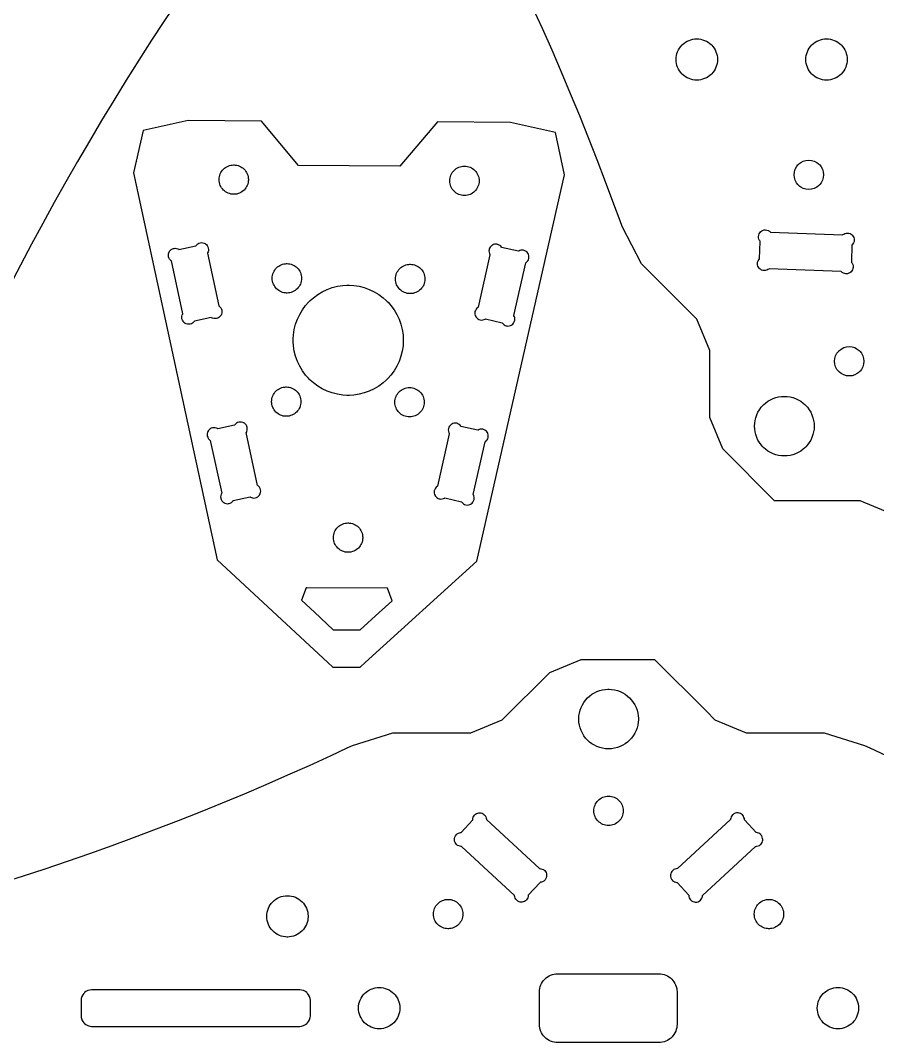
# Model space of a CAD drawing. Extents: x 0 to 997, y 0 to 569.
# Drawn here: x 700.7 to 794.1, y 354.6 to 465.9 of the extents above; entities that cross this region are included whole.
import ezdxf

# ---------------------------------------------------------------- set-up
doc = ezdxf.new("R2010")
doc.units = 0
doc.layers.get('0').update_dxf_attribs({"linetype": 'CONTINUOUS'})

msp = doc.modelspace()

# ---------------------------------------------------------------- linework, layer by layer
at = {"color": 0}
for points in [[(717.864, 468.082), (716.431, 465.933), (715.018, 463.774), (713.622, 461.601), (712.247, 459.419), (710.889, 457.225), (709.551, 455.019), (708.232, 452.803), (706.932, 450.575), (705.651, 448.338), (704.39, 446.088), (703.149, 443.828), (701.926, 441.558), (700.722, 439.278), (699.539, 436.987)], [(795.65, 412.188), (792.235, 413.601), (782.921, 413.601), (777.264, 419.258), (775.85, 422.672), (775.85, 429.986), (774.436, 433.4), (768.424, 439.414), (766.29, 443.499), (766.072, 444.107), (765.407, 445.926), (764.504, 448.347), (763.581, 450.758), (762.636, 453.162), (761.672, 455.557), (760.688, 457.942), (759.682, 460.319), (758.657, 462.686), (757.613, 465.044), (756.547, 467.394)], [(698.497, 371.926), (700.954, 372.708), (703.404, 373.513), (705.847, 374.338), (708.283, 375.182), (710.713, 376.049), (713.133, 376.936), (715.549, 377.844), (717.954, 378.772), (720.354, 379.722), (722.744, 380.692), (725.128, 381.683), (727.503, 382.694), (729.869, 383.726), (732.229, 384.778), (734.579, 385.85), (736.336, 386.668), (736.921, 386.943), (741.317, 388.324), (749.821, 388.324), (753.235, 389.737), (758.407, 394.91), (761.821, 396.324), (769.821, 396.324), (775.478, 390.667), (776.407, 389.737), (779.821, 388.324), (788.324, 388.324), (792.721, 386.943), (792.721, 386.943), (793.306, 386.668), (795.063, 385.85)]]:
    msp.add_lwpolyline(points, dxfattribs=at)
for points in [[(776.028, 463.276), (776.068, 463.235), (776.182, 463.106), (776.315, 462.922), (776.429, 462.731), (776.521, 462.532), (776.593, 462.325), (776.644, 462.115), (776.676, 461.9), (776.686, 461.685), (776.676, 461.469), (776.644, 461.256), (776.593, 461.044), (776.521, 460.839), (776.429, 460.639), (776.315, 460.447), (776.182, 460.265), (776.068, 460.135), (776.028, 460.094), (775.986, 460.053), (775.856, 459.939), (775.674, 459.806), (775.482, 459.692), (775.283, 459.6), (775.076, 459.528), (774.865, 459.476), (774.651, 459.446), (774.436, 459.435), (774.221, 459.446), (774.007, 459.476), (773.796, 459.528), (773.589, 459.6), (773.39, 459.692), (773.199, 459.806), (773.015, 459.939), (772.886, 460.053), (772.844, 460.094), (772.804, 460.135), (772.69, 460.265), (772.557, 460.447), (772.443, 460.639), (772.351, 460.839), (772.279, 461.044), (772.228, 461.256), (772.196, 461.469), (772.186, 461.685), (772.196, 461.9), (772.228, 462.115), (772.279, 462.325), (772.351, 462.532), (772.443, 462.731), (772.557, 462.922), (772.69, 463.106), (772.804, 463.235), (772.844, 463.276), (772.886, 463.317), (773.015, 463.431), (773.199, 463.564), (773.39, 463.678), (773.589, 463.769), (773.796, 463.842), (774.007, 463.893), (774.221, 463.925), (774.436, 463.935), (774.651, 463.925), (774.865, 463.893), (775.076, 463.842), (775.283, 463.769), (775.482, 463.678), (775.674, 463.564), (775.856, 463.431), (775.986, 463.317), (776.028, 463.276)], [(790.169, 463.276), (790.21, 463.235), (790.324, 463.106), (790.457, 462.922), (790.571, 462.731), (790.664, 462.532), (790.736, 462.325), (790.787, 462.115), (790.818, 461.9), (790.828, 461.685), (790.818, 461.469), (790.787, 461.256), (790.736, 461.044), (790.664, 460.839), (790.571, 460.639), (790.457, 460.447), (790.324, 460.265), (790.21, 460.135), (790.169, 460.094), (790.129, 460.053), (789.999, 459.939), (789.817, 459.806), (789.625, 459.692), (789.425, 459.6), (789.219, 459.528), (789.008, 459.476), (788.794, 459.446), (788.578, 459.435), (788.363, 459.446), (788.149, 459.476), (787.938, 459.528), (787.732, 459.6), (787.532, 459.692), (787.34, 459.806), (787.158, 459.939), (787.028, 460.053), (786.988, 460.094), (786.947, 460.135), (786.833, 460.265), (786.699, 460.447), (786.586, 460.639), (786.493, 460.839), (786.421, 461.044), (786.369, 461.256), (786.339, 461.469), (786.328, 461.685), (786.339, 461.9), (786.369, 462.115), (786.421, 462.325), (786.493, 462.532), (786.586, 462.731), (786.699, 462.922), (786.833, 463.106), (786.947, 463.235), (786.988, 463.276), (787.028, 463.317), (787.158, 463.431), (787.34, 463.564), (787.532, 463.678), (787.732, 463.769), (787.938, 463.842), (788.149, 463.893), (788.363, 463.925), (788.578, 463.935), (788.794, 463.925), (789.008, 463.893), (789.219, 463.842), (789.425, 463.769), (789.625, 463.678), (789.817, 463.564), (789.999, 463.431), (790.129, 463.317), (790.169, 463.276)], [(746.16, 454.878), (742.071, 450.058), (731.018, 450.117), (726.982, 454.979), (718.994, 455.021), (714.107, 453.965), (713.058, 449.35), (722.178, 407.162), (734.233, 395.999), (734.783, 395.49), (737.732, 395.475), (738.286, 395.978), (750.46, 407.014), (760.022, 449.103), (759.022, 453.728), (754.147, 454.836), (746.16, 454.878)], [(722.364, 448.594), (722.364, 448.635), (722.372, 448.758), (722.397, 448.917), (722.436, 449.069), (722.49, 449.217), (722.557, 449.357), (722.637, 449.489), (722.729, 449.612), (722.833, 449.726), (722.946, 449.829), (723.069, 449.921), (723.201, 450.001), (723.342, 450.068), (723.489, 450.122), (723.642, 450.161), (723.8, 450.186), (723.924, 450.194), (723.964, 450.194), (724.006, 450.194), (724.128, 450.186), (724.286, 450.161), (724.44, 450.122), (724.588, 450.068), (724.726, 450.001), (724.858, 449.921), (724.982, 449.829), (725.096, 449.726), (725.199, 449.612), (725.292, 449.489), (725.371, 449.357), (725.439, 449.217), (725.492, 449.069), (725.532, 448.917), (725.556, 448.758), (725.564, 448.635), (725.564, 448.594), (725.564, 448.553), (725.556, 448.431), (725.532, 448.272), (725.492, 448.118), (725.439, 447.971), (725.371, 447.832), (725.292, 447.7), (725.199, 447.576), (725.096, 447.463), (724.982, 447.36), (724.858, 447.268), (724.726, 447.188), (724.588, 447.119), (724.44, 447.067), (724.286, 447.026), (724.128, 447.003), (724.006, 446.994), (723.964, 446.994), (723.924, 446.994), (723.8, 447.003), (723.642, 447.026), (723.489, 447.067), (723.342, 447.119), (723.201, 447.188), (723.069, 447.268), (722.946, 447.36), (722.833, 447.463), (722.729, 447.576), (722.637, 447.7), (722.557, 447.832), (722.49, 447.971), (722.436, 448.118), (722.397, 448.272), (722.372, 448.431), (722.364, 448.553), (722.364, 448.594)], [(747.51, 448.463), (747.51, 448.504), (747.518, 448.626), (747.542, 448.785), (747.582, 448.939), (747.636, 449.086), (747.703, 449.225), (747.783, 449.357), (747.875, 449.481), (747.978, 449.594), (748.092, 449.697), (748.215, 449.789), (748.347, 449.869), (748.488, 449.938), (748.633, 449.99), (748.787, 450.031), (748.946, 450.054), (749.069, 450.063), (749.11, 450.063), (749.15, 450.063), (749.274, 450.054), (749.432, 450.031), (749.586, 449.99), (749.732, 449.938), (749.872, 449.869), (750.004, 449.789), (750.128, 449.697), (750.242, 449.594), (750.344, 449.481), (750.436, 449.357), (750.517, 449.225), (750.583, 449.086), (750.637, 448.939), (750.678, 448.785), (750.701, 448.626), (750.71, 448.504), (750.71, 448.463), (750.71, 448.422), (750.701, 448.299), (750.678, 448.14), (750.637, 447.987), (750.583, 447.84), (750.517, 447.7), (750.436, 447.568), (750.344, 447.444), (750.242, 447.332), (750.128, 447.228), (750.004, 447.136), (749.872, 447.056), (749.732, 446.989), (749.586, 446.935), (749.432, 446.896), (749.274, 446.871), (749.15, 446.862), (749.11, 446.862), (749.069, 446.862), (748.946, 446.871), (748.787, 446.896), (748.633, 446.935), (748.488, 446.989), (748.347, 447.056), (748.215, 447.136), (748.092, 447.228), (747.978, 447.332), (747.875, 447.444), (747.783, 447.568), (747.703, 447.7), (747.636, 447.84), (747.582, 447.987), (747.542, 448.14), (747.518, 448.299), (747.51, 448.422), (747.51, 448.463)], [(787.775, 450.253), (787.832, 450.196), (787.981, 450.003), (788.126, 449.724), (788.215, 449.428), (788.244, 449.122), (788.215, 448.817), (788.126, 448.519), (787.981, 448.242), (787.832, 448.047), (787.775, 447.99), (787.718, 447.933), (787.525, 447.786), (787.246, 447.639), (786.95, 447.551), (786.644, 447.522), (786.339, 447.551), (786.042, 447.639), (785.764, 447.786), (785.569, 447.933), (785.512, 447.99), (785.456, 448.047), (785.307, 448.242), (785.161, 448.519), (785.074, 448.817), (785.044, 449.122), (785.074, 449.428), (785.161, 449.724), (785.307, 450.003), (785.456, 450.196), (785.512, 450.253), (785.569, 450.31), (785.764, 450.458), (786.042, 450.604), (786.339, 450.693), (786.644, 450.722), (786.95, 450.693), (787.246, 450.604), (787.525, 450.458), (787.718, 450.31), (787.775, 450.253)], [(781.361, 441.858), (781.336, 441.886), (781.269, 441.979), (781.206, 442.112), (781.171, 442.253), (781.162, 442.396), (781.182, 442.539), (781.228, 442.676), (781.301, 442.804), (781.375, 442.893), (781.403, 442.918), (781.431, 442.944), (781.524, 443.01), (781.657, 443.074), (781.797, 443.11), (781.94, 443.118), (782.083, 443.099), (782.221, 443.051), (782.349, 442.978), (782.438, 442.906), (782.463, 442.878), (790.335, 442.575), (790.335, 442.575), (790.363, 442.601), (790.456, 442.667), (790.589, 442.731), (790.729, 442.767), (790.872, 442.774), (791.015, 442.756), (791.153, 442.708), (791.281, 442.635), (791.368, 442.563), (791.394, 442.535), (791.419, 442.507), (791.486, 442.412), (791.55, 442.281), (791.585, 442.14), (791.593, 441.996), (791.575, 441.853), (791.528, 441.717), (791.454, 441.589), (791.382, 441.5), (791.354, 441.475), (791.354, 441.475), (791.282, 439.597), (791.282, 439.599), (791.307, 439.571), (791.371, 439.481), (791.435, 439.349), (791.472, 439.207), (791.482, 439.096), (791.481, 439.06), (791.479, 439.024), (791.461, 438.914), (791.412, 438.775), (791.339, 438.649), (791.268, 438.563), (791.242, 438.537), (791.214, 438.513), (791.124, 438.449), (790.992, 438.385), (790.85, 438.347), (790.739, 438.338), (790.703, 438.339), (790.665, 438.34), (790.557, 438.36), (790.418, 438.407), (790.292, 438.481), (790.206, 438.551), (790.181, 438.579), (790.182, 438.578), (782.31, 438.881), (782.282, 438.856), (782.188, 438.789), (782.056, 438.725), (781.914, 438.689), (781.771, 438.681), (781.628, 438.7), (781.49, 438.747), (781.363, 438.821), (781.275, 438.893), (781.249, 438.921), (781.224, 438.949), (781.157, 439.043), (781.093, 439.175), (781.057, 439.317), (781.05, 439.46), (781.068, 439.603), (781.115, 439.74), (781.189, 439.868), (781.261, 439.956), (781.289, 439.982), (781.361, 441.858)], [(722.336, 434.831), (722.368, 434.81), (722.454, 434.735), (722.549, 434.622), (722.619, 434.496), (722.662, 434.358), (722.679, 434.215), (722.668, 434.071), (722.629, 433.929), (722.581, 433.825), (722.56, 433.793), (722.539, 433.761), (722.465, 433.675), (722.353, 433.579), (722.225, 433.51), (722.088, 433.467), (721.944, 433.45), (721.8, 433.461), (721.658, 433.5), (721.556, 433.549), (721.524, 433.569), (719.688, 433.172), (719.667, 433.14), (719.592, 433.053), (719.479, 432.958), (719.353, 432.889), (719.215, 432.846), (719.072, 432.829), (718.928, 432.839), (718.786, 432.879), (718.682, 432.928), (718.65, 432.949), (718.618, 432.968), (718.532, 433.043), (718.436, 433.156), (718.367, 433.283), (718.324, 433.419), (718.307, 433.563), (718.318, 433.707), (718.357, 433.85), (718.406, 433.953), (718.426, 433.985), (717.183, 439.731), (717.153, 439.75), (717.068, 439.822), (716.974, 439.935), (716.903, 440.063), (716.865, 440.167), (716.857, 440.203), (716.85, 440.239), (716.84, 440.35), (716.853, 440.496), (716.893, 440.636), (716.94, 440.736), (716.96, 440.768), (716.979, 440.799), (717.051, 440.883), (717.164, 440.978), (717.292, 441.049), (717.396, 441.086), (717.432, 441.094), (717.468, 441.101), (717.579, 441.111), (717.725, 441.099), (717.865, 441.06), (717.965, 441.011), (717.997, 440.992), (719.833, 441.389), (719.853, 441.421), (719.928, 441.507), (720.04, 441.601), (720.168, 441.672), (720.304, 441.715), (720.447, 441.732), (720.592, 441.721), (720.735, 441.682), (720.838, 441.633), (720.869, 441.612), (720.901, 441.592), (720.989, 441.518), (721.083, 441.406), (721.153, 441.278), (721.196, 441.14), (721.213, 440.997), (721.203, 440.853), (721.162, 440.711), (721.114, 440.608), (721.093, 440.576), (722.336, 434.831)], [(750.593, 434.681), (750.561, 434.661), (750.474, 434.588), (750.378, 434.476), (750.306, 434.349), (750.261, 434.213), (750.243, 434.069), (750.253, 433.925), (750.29, 433.783), (750.338, 433.679), (750.358, 433.647), (750.378, 433.615), (750.451, 433.526), (750.564, 433.431), (750.69, 433.36), (750.826, 433.315), (750.969, 433.297), (751.114, 433.306), (751.256, 433.344), (751.36, 433.392), (751.392, 433.411), (753.224, 432.996), (753.243, 432.964), (753.315, 432.879), (753.425, 432.783), (753.553, 432.711), (753.657, 432.672), (753.693, 432.664), (753.728, 432.656), (753.839, 432.646), (753.985, 432.656), (754.126, 432.694), (754.228, 432.74), (754.258, 432.761), (754.289, 432.781), (754.375, 432.851), (754.471, 432.961), (754.543, 433.089), (754.582, 433.193), (754.59, 433.229), (754.599, 433.265), (754.608, 433.375), (754.599, 433.521), (754.56, 433.662), (754.512, 433.764), (754.493, 433.794), (755.796, 439.528), (755.828, 439.547), (755.915, 439.621), (756.011, 439.733), (756.082, 439.86), (756.128, 439.996), (756.146, 440.139), (756.136, 440.283), (756.099, 440.425), (756.051, 440.529), (756.031, 440.561), (756.011, 440.593), (755.938, 440.682), (755.825, 440.778), (755.699, 440.849), (755.563, 440.893), (755.419, 440.911), (755.275, 440.903), (755.133, 440.864), (755.029, 440.817), (754.997, 440.797), (753.165, 441.213), (753.146, 441.244), (753.074, 441.329), (752.964, 441.425), (752.836, 441.497), (752.732, 441.536), (752.696, 441.544), (752.661, 441.553), (752.55, 441.563), (752.404, 441.553), (752.262, 441.514), (752.161, 441.468), (752.131, 441.449), (752.1, 441.428), (752.014, 441.357), (751.918, 441.247), (751.846, 441.119), (751.807, 441.015), (751.799, 440.979), (751.79, 440.943), (751.781, 440.833), (751.79, 440.688), (751.829, 440.546), (751.876, 440.444), (751.896, 440.414), (750.593, 434.681)], [(728.164, 437.842), (728.164, 437.882), (728.172, 438.004), (728.196, 438.164), (728.236, 438.317), (728.289, 438.464), (728.357, 438.604), (728.438, 438.736), (728.529, 438.858), (728.632, 438.972), (728.746, 439.075), (728.869, 439.168), (729.001, 439.247), (729.14, 439.315), (729.287, 439.369), (729.442, 439.408), (729.6, 439.433), (729.722, 439.442), (729.764, 439.442), (729.804, 439.442), (729.928, 439.433), (730.086, 439.408), (730.239, 439.369), (730.386, 439.315), (730.526, 439.247), (730.658, 439.168), (730.782, 439.075), (730.894, 438.972), (730.999, 438.858), (731.09, 438.736), (731.171, 438.604), (731.238, 438.464), (731.292, 438.317), (731.331, 438.164), (731.356, 438.004), (731.364, 437.882), (731.364, 437.842), (731.364, 437.8), (731.356, 437.678), (731.331, 437.518), (731.292, 437.365), (731.238, 437.218), (731.171, 437.078), (731.09, 436.946), (730.999, 436.824), (730.894, 436.71), (730.782, 436.607), (730.658, 436.514), (730.526, 436.435), (730.386, 436.367), (730.239, 436.313), (730.086, 436.274), (729.928, 436.249), (729.804, 436.24), (729.764, 436.24), (729.722, 436.24), (729.6, 436.249), (729.442, 436.274), (729.287, 436.313), (729.14, 436.367), (729.001, 436.435), (728.869, 436.514), (728.746, 436.607), (728.632, 436.71), (728.529, 436.824), (728.438, 436.946), (728.357, 437.078), (728.289, 437.218), (728.236, 437.365), (728.196, 437.518), (728.172, 437.678), (728.164, 437.8), (728.164, 437.842)], [(741.599, 437.771), (741.599, 437.811), (741.607, 437.933), (741.631, 438.093), (741.671, 438.246), (741.724, 438.393), (741.792, 438.533), (741.872, 438.665), (741.964, 438.787), (742.067, 438.901), (742.181, 439.004), (742.304, 439.097), (742.436, 439.178), (742.576, 439.244), (742.722, 439.299), (742.876, 439.338), (743.035, 439.362), (743.158, 439.371), (743.199, 439.371), (743.239, 439.371), (743.363, 439.362), (743.521, 439.338), (743.675, 439.299), (743.821, 439.244), (743.961, 439.178), (744.093, 439.097), (744.217, 439.004), (744.331, 438.901), (744.433, 438.787), (744.525, 438.665), (744.606, 438.533), (744.672, 438.393), (744.726, 438.246), (744.767, 438.093), (744.79, 437.933), (744.799, 437.811), (744.799, 437.771), (744.799, 437.729), (744.79, 437.607), (744.767, 437.447), (744.726, 437.294), (744.672, 437.147), (744.606, 437.007), (744.525, 436.875), (744.433, 436.753), (744.331, 436.639), (744.217, 436.536), (744.093, 436.443), (743.961, 436.364), (743.821, 436.296), (743.675, 436.242), (743.521, 436.203), (743.363, 436.179), (743.239, 436.171), (743.199, 436.171), (743.158, 436.171), (743.035, 436.179), (742.876, 436.203), (742.722, 436.242), (742.576, 436.296), (742.436, 436.364), (742.304, 436.443), (742.181, 436.536), (742.067, 436.639), (741.964, 436.753), (741.872, 436.875), (741.792, 437.007), (741.724, 437.147), (741.671, 437.294), (741.631, 437.447), (741.607, 437.607), (741.599, 437.729), (741.599, 437.771)], [(730.446, 431.088), (730.446, 431.236), (730.475, 431.681), (730.563, 432.264), (730.706, 432.833), (730.903, 433.385), (731.153, 433.914), (731.454, 434.417), (731.804, 434.89), (732.099, 435.226), (732.203, 435.331), (732.308, 435.436), (732.643, 435.729), (733.117, 436.081), (733.621, 436.382), (734.15, 436.632), (734.7, 436.829), (735.269, 436.972), (735.853, 437.058), (736.297, 437.088), (736.446, 437.088), (736.594, 437.088), (737.039, 437.058), (737.622, 436.972), (738.19, 436.829), (738.742, 436.632), (739.271, 436.382), (739.775, 436.081), (740.249, 435.729), (740.583, 435.436), (740.689, 435.331), (740.793, 435.226), (741.088, 434.89), (741.438, 434.417), (741.739, 433.914), (741.989, 433.385), (742.186, 432.833), (742.329, 432.264), (742.417, 431.681), (742.446, 431.236), (742.446, 431.088), (742.446, 430.94), (742.417, 430.496), (742.329, 429.912), (742.186, 429.343), (741.989, 428.792), (741.739, 428.263), (741.438, 427.76), (741.088, 427.286), (740.793, 426.95), (740.689, 426.846), (740.583, 426.74), (740.249, 426.447), (739.775, 426.096), (739.271, 425.794), (738.742, 425.544), (738.19, 425.347), (737.622, 425.204), (737.039, 425.118), (736.594, 425.088), (736.446, 425.088), (736.297, 425.088), (735.853, 425.118), (735.269, 425.204), (734.7, 425.347), (734.15, 425.544), (733.621, 425.794), (733.117, 426.096), (732.643, 426.447), (732.308, 426.74), (732.203, 426.846), (732.099, 426.95), (731.804, 427.286), (731.454, 427.76), (731.153, 428.263), (730.903, 428.792), (730.706, 429.343), (730.563, 429.912), (730.475, 430.496), (730.446, 430.94), (730.446, 431.088)], [(792.185, 429.936), (792.242, 429.879), (792.389, 429.685), (792.536, 429.407), (792.624, 429.11), (792.653, 428.804), (792.624, 428.499), (792.536, 428.203), (792.389, 427.924), (792.242, 427.731), (792.185, 427.674), (792.128, 427.617), (791.933, 427.468), (791.656, 427.321), (791.358, 427.233), (791.053, 427.204), (790.747, 427.233), (790.451, 427.321), (790.172, 427.468), (789.979, 427.617), (789.922, 427.674), (789.865, 427.731), (789.717, 427.924), (789.571, 428.203), (789.482, 428.499), (789.453, 428.804), (789.482, 429.11), (789.571, 429.407), (789.717, 429.685), (789.865, 429.879), (789.922, 429.936), (789.979, 429.993), (790.172, 430.14), (790.451, 430.287), (790.747, 430.375), (791.053, 430.404), (791.358, 430.375), (791.656, 430.287), (791.933, 430.14), (792.128, 429.993), (792.185, 429.936)], [(728.093, 424.406), (728.093, 424.447), (728.101, 424.569), (728.125, 424.729), (728.165, 424.882), (728.218, 425.029), (728.286, 425.169), (728.367, 425.301), (728.458, 425.424), (728.561, 425.537), (728.675, 425.64), (728.799, 425.733), (728.931, 425.813), (729.069, 425.881), (729.217, 425.935), (729.371, 425.974), (729.529, 425.997), (729.651, 426.006), (729.693, 426.006), (729.733, 426.006), (729.857, 425.997), (730.015, 425.974), (730.168, 425.935), (730.315, 425.881), (730.456, 425.813), (730.588, 425.733), (730.711, 425.64), (730.824, 425.537), (730.928, 425.424), (731.019, 425.301), (731.1, 425.169), (731.167, 425.029), (731.221, 424.882), (731.26, 424.729), (731.285, 424.569), (731.293, 424.447), (731.293, 424.406), (731.293, 424.365), (731.285, 424.243), (731.26, 424.083), (731.221, 423.931), (731.167, 423.783), (731.1, 423.643), (731.019, 423.511), (730.928, 423.389), (730.824, 423.275), (730.711, 423.171), (730.588, 423.079), (730.456, 422.999), (730.315, 422.932), (730.168, 422.878), (730.015, 422.839), (729.857, 422.814), (729.733, 422.806), (729.693, 422.806), (729.651, 422.806), (729.529, 422.814), (729.371, 422.839), (729.217, 422.878), (729.069, 422.932), (728.931, 422.999), (728.799, 423.079), (728.675, 423.171), (728.561, 423.275), (728.458, 423.389), (728.367, 423.511), (728.286, 423.643), (728.218, 423.783), (728.165, 423.931), (728.125, 424.083), (728.101, 424.243), (728.093, 424.365), (728.093, 424.406)], [(741.528, 424.335), (741.528, 424.376), (741.536, 424.499), (741.56, 424.658), (741.6, 424.811), (741.654, 424.958), (741.721, 425.099), (741.801, 425.231), (741.893, 425.353), (741.996, 425.467), (742.11, 425.569), (742.233, 425.662), (742.365, 425.742), (742.506, 425.81), (742.651, 425.864), (742.806, 425.903), (742.964, 425.928), (743.088, 425.935), (743.128, 425.935), (743.168, 425.935), (743.292, 425.928), (743.45, 425.903), (743.604, 425.864), (743.75, 425.81), (743.89, 425.742), (744.022, 425.662), (744.146, 425.569), (744.26, 425.467), (744.363, 425.353), (744.454, 425.231), (744.535, 425.099), (744.601, 424.958), (744.656, 424.811), (744.696, 424.658), (744.719, 424.499), (744.728, 424.376), (744.728, 424.335), (744.728, 424.294), (744.719, 424.172), (744.696, 424.013), (744.656, 423.86), (744.601, 423.713), (744.535, 423.572), (744.454, 423.44), (744.363, 423.318), (744.26, 423.204), (744.146, 423.101), (744.022, 423.008), (743.89, 422.928), (743.75, 422.861), (743.604, 422.807), (743.45, 422.768), (743.292, 422.743), (743.168, 422.735), (743.128, 422.735), (743.088, 422.735), (742.964, 422.743), (742.806, 422.768), (742.651, 422.807), (742.506, 422.861), (742.365, 422.928), (742.233, 423.008), (742.11, 423.101), (741.996, 423.204), (741.893, 423.318), (741.801, 423.44), (741.721, 423.572), (741.654, 423.713), (741.6, 423.86), (741.56, 424.013), (741.536, 424.172), (741.528, 424.294), (741.528, 424.335)], [(786.281, 424.032), (786.339, 423.972), (786.503, 423.785), (786.697, 423.522), (786.86, 423.244), (786.994, 422.957), (787.099, 422.658), (787.172, 422.354), (787.217, 422.044), (787.232, 421.733), (787.217, 421.422), (787.172, 421.112), (787.099, 420.808), (786.994, 420.51), (786.86, 420.222), (786.697, 419.944), (786.503, 419.682), (786.339, 419.494), (786.281, 419.435), (786.221, 419.376), (786.033, 419.213), (785.771, 419.018), (785.493, 418.856), (785.206, 418.721), (784.907, 418.617), (784.603, 418.543), (784.293, 418.499), (783.982, 418.483), (783.671, 418.499), (783.361, 418.543), (783.057, 418.617), (782.76, 418.721), (782.471, 418.856), (782.194, 419.018), (781.931, 419.213), (781.743, 419.376), (781.683, 419.435), (781.625, 419.494), (781.461, 419.682), (781.268, 419.944), (781.104, 420.222), (780.969, 420.51), (780.865, 420.808), (780.792, 421.112), (780.747, 421.422), (780.732, 421.733), (780.747, 422.044), (780.792, 422.354), (780.865, 422.658), (780.969, 422.957), (781.104, 423.244), (781.268, 423.522), (781.461, 423.785), (781.625, 423.972), (781.683, 424.032), (781.743, 424.09), (781.931, 424.254), (782.194, 424.447), (782.471, 424.611), (782.76, 424.746), (783.057, 424.85), (783.361, 424.924), (783.671, 424.968), (783.982, 424.983), (784.293, 424.968), (784.603, 424.924), (784.907, 424.85), (785.206, 424.746), (785.493, 424.611), (785.771, 424.447), (786.033, 424.254), (786.221, 424.09), (786.281, 424.032)], [(722.651, 414.436), (722.632, 414.406), (722.585, 414.306), (722.544, 414.164), (722.532, 414.018), (722.542, 413.907), (722.55, 413.872), (722.557, 413.836), (722.594, 413.731), (722.665, 413.603), (722.76, 413.492), (722.846, 413.419), (722.876, 413.4), (722.907, 413.379), (723.007, 413.332), (723.149, 413.292), (723.294, 413.281), (723.406, 413.289), (723.44, 413.297), (723.476, 413.304), (723.582, 413.342), (723.71, 413.414), (723.821, 413.508), (723.893, 413.593), (723.912, 413.624), (725.749, 414.021), (725.781, 414), (725.885, 413.951), (726.026, 413.912), (726.171, 413.901), (726.314, 413.918), (726.451, 413.961), (726.578, 414.032), (726.692, 414.126), (726.765, 414.213), (726.786, 414.244), (726.806, 414.276), (726.854, 414.381), (726.894, 414.522), (726.906, 414.667), (726.889, 414.81), (726.844, 414.947), (726.775, 415.074), (726.681, 415.186), (726.593, 415.261), (726.561, 415.282), (725.319, 421.028), (725.339, 421.058), (725.387, 421.158), (725.426, 421.3), (725.439, 421.446), (725.431, 421.557), (725.422, 421.592), (725.414, 421.628), (725.376, 421.733), (725.306, 421.861), (725.211, 421.972), (725.126, 422.044), (725.096, 422.064), (725.064, 422.085), (724.96, 422.133), (724.818, 422.172), (724.674, 422.183), (724.531, 422.167), (724.393, 422.124), (724.267, 422.054), (724.153, 421.958), (724.079, 421.872), (724.058, 421.84), (722.222, 421.443), (722.19, 421.464), (722.088, 421.513), (721.944, 421.551), (721.8, 421.563), (721.658, 421.546), (721.521, 421.503), (721.393, 421.432), (721.281, 421.338), (721.206, 421.251), (721.186, 421.219), (721.165, 421.188), (721.117, 421.083), (721.078, 420.942), (721.067, 420.797), (721.083, 420.654), (721.126, 420.517), (721.196, 420.39), (721.292, 420.276), (721.378, 420.203), (721.41, 420.182), (722.651, 414.436)], [(751.364, 420.025), (751.396, 420.044), (751.485, 420.118), (751.581, 420.231), (751.651, 420.357), (751.696, 420.493), (751.714, 420.636), (751.706, 420.781), (751.667, 420.922), (751.619, 421.026), (751.6, 421.058), (751.579, 421.09), (751.506, 421.179), (751.394, 421.275), (751.268, 421.346), (751.131, 421.39), (750.988, 421.408), (750.843, 421.4), (750.701, 421.361), (750.597, 421.314), (750.565, 421.293), (748.733, 421.71), (748.713, 421.742), (748.64, 421.831), (748.528, 421.925), (748.401, 421.997), (748.265, 422.042), (748.122, 422.06), (747.978, 422.051), (747.835, 422.013), (747.731, 421.965), (747.699, 421.944), (747.667, 421.925), (747.579, 421.851), (747.483, 421.74), (747.412, 421.614), (747.367, 421.476), (747.349, 421.333), (747.358, 421.189), (747.396, 421.047), (747.443, 420.943), (747.464, 420.911), (746.161, 415.178), (746.131, 415.158), (746.044, 415.088), (745.949, 414.976), (745.876, 414.85), (745.838, 414.746), (745.829, 414.71), (745.821, 414.674), (745.811, 414.564), (745.822, 414.417), (745.86, 414.276), (745.907, 414.175), (745.926, 414.144), (745.946, 414.112), (746.017, 414.028), (746.128, 413.932), (746.254, 413.858), (746.358, 413.821), (746.394, 413.813), (746.431, 413.804), (746.542, 413.794), (746.688, 413.804), (746.828, 413.843), (746.929, 413.889), (746.961, 413.908), (748.793, 413.493), (748.813, 413.461), (748.886, 413.372), (748.997, 413.276), (749.124, 413.206), (749.261, 413.161), (749.404, 413.143), (749.549, 413.151), (749.69, 413.19), (749.794, 413.237), (749.826, 413.257), (749.858, 413.278), (749.946, 413.351), (750.043, 413.463), (750.114, 413.589), (750.158, 413.726), (750.176, 413.869), (750.168, 414.014), (750.129, 414.156), (750.082, 414.26), (750.061, 414.292), (751.364, 420.025)], [(734.825, 409.588), (734.825, 409.629), (734.833, 409.751), (734.858, 409.911), (734.897, 410.064), (734.951, 410.211), (735.018, 410.351), (735.099, 410.483), (735.19, 410.606), (735.294, 410.719), (735.407, 410.822), (735.531, 410.915), (735.662, 410.994), (735.803, 411.063), (735.95, 411.117), (736.103, 411.156), (736.261, 411.179), (736.385, 411.188), (736.425, 411.188), (736.467, 411.188), (736.589, 411.179), (736.747, 411.156), (736.901, 411.117), (737.049, 411.063), (737.188, 410.994), (737.319, 410.915), (737.443, 410.822), (737.557, 410.719), (737.66, 410.606), (737.753, 410.483), (737.832, 410.351), (737.9, 410.211), (737.953, 410.064), (737.993, 409.911), (738.017, 409.751), (738.025, 409.629), (738.025, 409.588), (738.025, 409.547), (738.017, 409.425), (737.993, 409.265), (737.953, 409.112), (737.9, 408.965), (737.832, 408.825), (737.753, 408.693), (737.66, 408.571), (737.557, 408.457), (737.443, 408.354), (737.319, 408.261), (737.188, 408.182), (737.049, 408.114), (736.901, 408.06), (736.747, 408.021), (736.589, 407.996), (736.467, 407.987), (736.425, 407.987), (736.385, 407.987), (736.261, 407.996), (736.103, 408.021), (735.95, 408.06), (735.803, 408.114), (735.662, 408.182), (735.531, 408.261), (735.407, 408.354), (735.294, 408.457), (735.19, 408.571), (735.099, 408.693), (735.018, 408.825), (734.951, 408.965), (734.897, 409.112), (734.858, 409.265), (734.833, 409.425), (734.825, 409.547), (734.825, 409.588)], [(740.729, 404.065), (740.672, 404.065), (731.933, 404.111), (731.876, 404.112), (731.344, 402.764), (731.386, 402.725), (732.751, 401.461), (734.804, 399.56), (737.753, 399.543), (739.817, 401.414), (741.204, 402.674), (741.247, 402.711), (740.729, 404.065)], [(764.821, 393.074), (764.904, 393.074), (765.153, 393.057), (765.475, 393.008), (765.787, 392.928), (766.086, 392.818), (766.369, 392.682), (766.637, 392.518), (766.887, 392.332), (767.118, 392.122), (767.328, 391.892), (767.515, 391.64), (767.678, 391.372), (767.815, 391.089), (767.925, 390.79), (768.004, 390.479), (768.054, 390.156), (768.071, 389.907), (768.071, 389.824), (768.071, 389.74), (768.054, 389.492), (768.004, 389.169), (767.925, 388.857), (767.815, 388.558), (767.678, 388.275), (767.515, 388.007), (767.328, 387.757), (767.118, 387.525), (766.887, 387.315), (766.637, 387.129), (766.369, 386.967), (766.086, 386.829), (765.787, 386.719), (765.475, 386.64), (765.153, 386.59), (764.904, 386.574), (764.821, 386.574), (764.738, 386.574), (764.489, 386.59), (764.165, 386.64), (763.854, 386.719), (763.556, 386.829), (763.271, 386.967), (763.003, 387.129), (762.753, 387.315), (762.522, 387.525), (762.313, 387.757), (762.125, 388.007), (761.963, 388.275), (761.826, 388.558), (761.717, 388.857), (761.636, 389.169), (761.588, 389.492), (761.571, 389.74), (761.571, 389.824), (761.571, 389.907), (761.588, 390.156), (761.636, 390.479), (761.717, 390.79), (761.826, 391.089), (761.963, 391.372), (762.125, 391.64), (762.313, 391.892), (762.522, 392.122), (762.753, 392.332), (763.003, 392.518), (763.271, 392.682), (763.556, 392.818), (763.854, 392.928), (764.165, 393.008), (764.489, 393.057), (764.738, 393.074), (764.821, 393.074)], [(764.821, 381.424), (764.861, 381.424), (764.985, 381.415), (765.143, 381.392), (765.296, 381.351), (765.443, 381.299), (765.583, 381.231), (765.715, 381.15), (765.839, 381.058), (765.951, 380.956), (766.056, 380.842), (766.147, 380.718), (766.228, 380.586), (766.294, 380.446), (766.349, 380.3), (766.387, 380.146), (766.412, 379.987), (766.421, 379.865), (766.421, 379.824), (766.421, 379.783), (766.412, 379.66), (766.387, 379.501), (766.349, 379.349), (766.294, 379.201), (766.228, 379.061), (766.147, 378.929), (766.056, 378.806), (765.951, 378.692), (765.839, 378.589), (765.715, 378.497), (765.583, 378.417), (765.443, 378.35), (765.296, 378.296), (765.143, 378.256), (764.985, 378.232), (764.861, 378.224), (764.821, 378.224), (764.779, 378.224), (764.657, 378.232), (764.499, 378.256), (764.344, 378.296), (764.197, 378.35), (764.058, 378.417), (763.926, 378.497), (763.803, 378.589), (763.689, 378.692), (763.586, 378.806), (763.494, 378.929), (763.414, 379.061), (763.346, 379.201), (763.293, 379.349), (763.253, 379.501), (763.229, 379.66), (763.221, 379.783), (763.221, 379.824), (763.221, 379.865), (763.229, 379.987), (763.253, 380.146), (763.293, 380.3), (763.346, 380.446), (763.414, 380.586), (763.494, 380.718), (763.586, 380.842), (763.689, 380.956), (763.803, 381.058), (763.926, 381.15), (764.058, 381.231), (764.197, 381.299), (764.344, 381.351), (764.499, 381.392), (764.657, 381.415), (764.779, 381.424), (764.821, 381.424)], [(757.293, 373.529), (757.329, 373.531), (757.44, 373.519), (757.582, 373.483), (757.713, 373.419), (757.804, 373.354), (757.831, 373.329), (757.858, 373.304), (757.929, 373.219), (758.003, 373.093), (758.05, 372.954), (758.069, 372.844), (758.071, 372.808), (758.072, 372.771), (758.061, 372.661), (758.025, 372.519), (757.961, 372.388), (757.896, 372.297), (757.871, 372.269), (757.846, 372.243), (757.761, 372.172), (757.635, 372.099), (757.496, 372.05), (757.386, 372.032), (757.35, 372.029), (757.35, 372.029), (756.074, 370.651), (756.074, 370.651), (756.075, 370.614), (756.064, 370.5), (756.026, 370.358), (755.963, 370.228), (755.875, 370.114), (755.767, 370.018), (755.643, 369.944), (755.504, 369.894), (755.39, 369.875), (755.353, 369.874), (755.315, 369.872), (755.201, 369.883), (755.06, 369.922), (754.929, 369.986), (754.815, 370.074), (754.719, 370.181), (754.644, 370.306), (754.596, 370.444), (754.576, 370.557), (754.575, 370.594), (754.575, 370.594), (748.794, 375.947), (748.757, 375.946), (748.643, 375.956), (748.501, 375.994), (748.371, 376.058), (748.256, 376.146), (748.16, 376.254), (748.086, 376.378), (748.037, 376.518), (748.018, 376.631), (748.017, 376.668), (748.015, 376.706), (748.025, 376.819), (748.064, 376.963), (748.128, 377.092), (748.215, 377.207), (748.324, 377.303), (748.447, 377.376), (748.588, 377.425), (748.7, 377.446), (748.738, 377.447), (750.012, 378.824), (750.011, 378.861), (750.022, 378.976), (750.061, 379.118), (750.125, 379.249), (750.213, 379.362), (750.319, 379.458), (750.444, 379.533), (750.583, 379.582), (750.696, 379.601), (750.735, 379.603), (750.772, 379.604), (750.886, 379.593), (751.028, 379.556), (751.158, 379.49), (751.272, 379.403), (751.368, 379.296), (751.443, 379.171), (751.492, 379.032), (751.511, 378.919), (751.512, 378.882), (757.293, 373.529)], [(772.349, 373.529), (772.311, 373.531), (772.197, 373.519), (772.054, 373.482), (771.925, 373.417), (771.81, 373.331), (771.714, 373.222), (771.64, 373.097), (771.59, 372.958), (771.571, 372.846), (771.569, 372.808), (771.568, 372.771), (771.579, 372.661), (771.617, 372.519), (771.681, 372.388), (771.744, 372.296), (771.769, 372.269), (771.794, 372.242), (771.881, 372.171), (772.007, 372.097), (772.144, 372.05), (772.254, 372.031), (772.292, 372.029), (772.29, 372.029), (773.567, 370.651), (773.567, 370.651), (773.565, 370.614), (773.576, 370.5), (773.614, 370.358), (773.679, 370.228), (773.765, 370.114), (773.874, 370.018), (773.999, 369.943), (774.137, 369.894), (774.25, 369.875), (774.287, 369.874), (774.325, 369.872), (774.439, 369.883), (774.582, 369.921), (774.713, 369.985), (774.826, 370.072), (774.922, 370.181), (774.996, 370.304), (775.046, 370.444), (775.065, 370.557), (775.067, 370.594), (775.067, 370.594), (780.846, 375.947), (780.883, 375.946), (780.993, 375.956), (781.135, 375.993), (781.267, 376.057), (781.358, 376.121), (781.385, 376.146), (781.412, 376.171), (781.483, 376.257), (781.557, 376.383), (781.604, 376.521), (781.624, 376.631), (781.625, 376.668), (781.626, 376.704), (781.617, 376.815), (781.579, 376.957), (781.515, 377.089), (781.45, 377.179), (781.425, 377.207), (781.4, 377.233), (781.315, 377.304), (781.189, 377.379), (781.05, 377.426), (780.94, 377.446), (780.904, 377.447), (779.628, 378.824), (779.629, 378.861), (779.619, 378.971), (779.582, 379.112), (779.518, 379.244), (779.454, 379.336), (779.429, 379.362), (779.404, 379.39), (779.318, 379.461), (779.192, 379.535), (779.053, 379.582), (778.943, 379.601), (778.907, 379.603), (778.871, 379.604), (778.76, 379.594), (778.618, 379.557), (778.486, 379.493), (778.396, 379.428), (778.368, 379.403), (778.342, 379.379), (778.271, 379.293), (778.196, 379.167), (778.149, 379.028), (778.129, 378.918), (778.128, 378.882), (772.349, 373.529)], [(729.821, 370.574), (729.878, 370.574), (730.05, 370.563), (730.274, 370.528), (730.489, 370.472), (730.696, 370.397), (730.893, 370.303), (731.078, 370.189), (731.251, 370.06), (731.411, 369.915), (731.557, 369.756), (731.686, 369.582), (731.799, 369.396), (731.893, 369.2), (731.969, 368.993), (732.025, 368.778), (732.058, 368.554), (732.071, 368.381), (732.071, 368.324), (732.071, 368.267), (732.058, 368.093), (732.025, 367.871), (731.969, 367.654), (731.893, 367.449), (731.799, 367.251), (731.686, 367.065), (731.557, 366.893), (731.411, 366.733), (731.251, 366.588), (731.078, 366.458), (730.893, 366.346), (730.696, 366.25), (730.489, 366.175), (730.274, 366.119), (730.05, 366.085), (729.878, 366.074), (729.821, 366.074), (729.762, 366.074), (729.59, 366.085), (729.367, 366.119), (729.151, 366.175), (728.944, 366.25), (728.749, 366.346), (728.563, 366.458), (728.389, 366.588), (728.229, 366.733), (728.085, 366.893), (727.954, 367.065), (727.842, 367.251), (727.747, 367.449), (727.672, 367.654), (727.617, 367.871), (727.582, 368.093), (727.571, 368.267), (727.571, 368.324), (727.571, 368.381), (727.582, 368.554), (727.617, 368.778), (727.672, 368.993), (727.747, 369.2), (727.842, 369.396), (727.954, 369.582), (728.085, 369.756), (728.229, 369.915), (728.389, 370.06), (728.563, 370.189), (728.749, 370.303), (728.944, 370.397), (729.151, 370.472), (729.367, 370.528), (729.59, 370.563), (729.762, 370.574), (729.821, 370.574)], [(747.336, 370.175), (747.376, 370.175), (747.5, 370.167), (747.658, 370.143), (747.813, 370.103), (747.958, 370.049), (748.099, 369.982), (748.231, 369.901), (748.354, 369.81), (748.468, 369.706), (748.571, 369.593), (748.662, 369.469), (748.743, 369.338), (748.81, 369.197), (748.864, 369.05), (748.904, 368.897), (748.928, 368.739), (748.936, 368.615), (748.936, 368.575), (748.936, 368.533), (748.928, 368.411), (748.904, 368.253), (748.864, 368.099), (748.81, 367.951), (748.743, 367.813), (748.662, 367.681), (748.571, 367.557), (748.468, 367.443), (748.354, 367.34), (748.231, 367.249), (748.099, 367.168), (747.958, 367.1), (747.813, 367.047), (747.658, 367.007), (747.5, 366.983), (747.376, 366.975), (747.336, 366.975), (747.296, 366.975), (747.172, 366.983), (747.014, 367.007), (746.86, 367.047), (746.714, 367.1), (746.574, 367.168), (746.442, 367.249), (746.318, 367.34), (746.204, 367.443), (746.101, 367.557), (746.01, 367.681), (745.929, 367.813), (745.863, 367.951), (745.808, 368.099), (745.768, 368.253), (745.744, 368.411), (745.736, 368.533), (745.736, 368.575), (745.736, 368.615), (745.744, 368.739), (745.768, 368.897), (745.808, 369.05), (745.863, 369.197), (745.929, 369.338), (746.01, 369.469), (746.101, 369.593), (746.204, 369.706), (746.318, 369.81), (746.442, 369.901), (746.574, 369.982), (746.714, 370.049), (746.86, 370.103), (747.014, 370.143), (747.172, 370.167), (747.296, 370.175), (747.336, 370.175)], [(782.306, 370.175), (782.346, 370.175), (782.468, 370.167), (782.628, 370.143), (782.781, 370.103), (782.928, 370.049), (783.068, 369.982), (783.2, 369.901), (783.322, 369.81), (783.436, 369.706), (783.539, 369.593), (783.632, 369.469), (783.713, 369.338), (783.779, 369.197), (783.833, 369.05), (783.872, 368.897), (783.897, 368.739), (783.906, 368.615), (783.906, 368.575), (783.906, 368.533), (783.897, 368.411), (783.872, 368.253), (783.833, 368.099), (783.779, 367.951), (783.713, 367.813), (783.632, 367.681), (783.539, 367.557), (783.436, 367.443), (783.322, 367.34), (783.2, 367.249), (783.068, 367.168), (782.928, 367.1), (782.781, 367.047), (782.628, 367.007), (782.468, 366.983), (782.346, 366.975), (782.306, 366.975), (782.264, 366.975), (782.142, 366.983), (781.982, 367.007), (781.829, 367.047), (781.682, 367.1), (781.542, 367.168), (781.41, 367.249), (781.287, 367.34), (781.174, 367.443), (781.071, 367.557), (780.978, 367.681), (780.899, 367.813), (780.831, 367.951), (780.776, 368.099), (780.738, 368.253), (780.713, 368.411), (780.706, 368.533), (780.706, 368.575), (780.706, 368.615), (780.713, 368.739), (780.738, 368.897), (780.776, 369.05), (780.831, 369.197), (780.899, 369.338), (780.978, 369.469), (781.071, 369.593), (781.174, 369.706), (781.287, 369.81), (781.41, 369.901), (781.542, 369.982), (781.682, 370.049), (781.829, 370.103), (781.982, 370.143), (782.142, 370.167), (782.264, 370.175), (782.306, 370.175)], [(770.287, 362.074), (770.338, 362.074), (770.492, 362.064), (770.69, 362.033), (770.882, 361.983), (771.065, 361.917), (771.24, 361.832), (771.406, 361.732), (771.56, 361.617), (771.701, 361.487), (771.831, 361.346), (771.946, 361.192), (772.046, 361.026), (772.129, 360.853), (772.197, 360.668), (772.246, 360.476), (772.276, 360.278), (772.287, 360.125), (772.287, 360.074), (772.287, 356.574), (772.287, 356.525), (772.278, 356.376), (772.249, 356.182), (772.2, 355.992), (772.135, 355.808), (772.051, 355.632), (771.951, 355.464), (771.833, 355.306), (771.736, 355.194), (771.701, 355.16), (771.667, 355.125), (771.554, 355.026), (771.397, 354.91), (771.229, 354.81), (771.053, 354.726), (770.868, 354.66), (770.679, 354.612), (770.485, 354.583), (770.336, 354.574), (770.287, 354.574), (759.287, 354.574), (759.236, 354.574), (759.082, 354.585), (758.883, 354.614), (758.692, 354.664), (758.508, 354.731), (758.333, 354.815), (758.168, 354.915), (758.015, 355.031), (757.872, 355.16), (757.743, 355.301), (757.629, 355.456), (757.528, 355.621), (757.444, 355.796), (757.376, 355.979), (757.328, 356.171), (757.297, 356.369), (757.287, 356.522), (757.287, 356.574), (757.287, 360.074), (757.287, 360.125), (757.297, 360.278), (757.328, 360.476), (757.376, 360.668), (757.444, 360.853), (757.528, 361.026), (757.629, 361.192), (757.743, 361.346), (757.872, 361.487), (758.015, 361.617), (758.168, 361.732), (758.333, 361.832), (758.508, 361.917), (758.692, 361.983), (758.883, 362.033), (759.082, 362.064), (759.236, 362.074), (759.287, 362.074), (770.287, 362.074)], [(732.321, 359.124), (732.321, 359.182), (732.297, 359.358), (732.229, 359.583), (732.119, 359.789), (732.011, 359.931), (731.969, 359.972), (731.928, 360.014), (731.786, 360.122), (731.579, 360.232), (731.356, 360.3), (731.179, 360.324), (731.121, 360.324), (708.521, 360.324), (708.461, 360.324), (708.285, 360.3), (708.061, 360.232), (707.854, 360.122), (707.714, 360.014), (707.672, 359.972), (707.631, 359.931), (707.522, 359.789), (707.411, 359.583), (707.343, 359.358), (707.321, 359.182), (707.321, 359.124), (707.321, 357.524), (707.321, 357.465), (707.343, 357.289), (707.411, 357.064), (707.522, 356.858), (707.631, 356.717), (707.672, 356.675), (707.714, 356.633), (707.854, 356.525), (708.061, 356.415), (708.285, 356.347), (708.461, 356.324), (708.521, 356.324), (731.121, 356.324), (731.179, 356.324), (731.356, 356.347), (731.579, 356.415), (731.786, 356.525), (731.928, 356.633), (731.969, 356.675), (732.011, 356.717), (732.119, 356.858), (732.229, 357.064), (732.297, 357.289), (732.321, 357.465), (732.321, 357.524), (732.321, 359.124)], [(739.821, 360.574), (739.878, 360.574), (740.05, 360.563), (740.274, 360.528), (740.489, 360.472), (740.696, 360.397), (740.893, 360.303), (741.078, 360.189), (741.251, 360.06), (741.411, 359.915), (741.557, 359.756), (741.686, 359.582), (741.799, 359.396), (741.893, 359.2), (741.969, 358.993), (742.025, 358.778), (742.058, 358.554), (742.071, 358.381), (742.071, 358.324), (742.071, 358.267), (742.058, 358.093), (742.025, 357.871), (741.969, 357.654), (741.893, 357.447), (741.799, 357.251), (741.686, 357.065), (741.557, 356.893), (741.411, 356.733), (741.251, 356.588), (741.078, 356.458), (740.893, 356.346), (740.696, 356.25), (740.489, 356.175), (740.274, 356.119), (740.05, 356.085), (739.878, 356.074), (739.821, 356.074), (739.762, 356.074), (739.59, 356.085), (739.367, 356.119), (739.151, 356.175), (738.944, 356.25), (738.749, 356.346), (738.563, 356.458), (738.389, 356.588), (738.229, 356.733), (738.085, 356.893), (737.954, 357.065), (737.842, 357.251), (737.747, 357.447), (737.672, 357.654), (737.617, 357.871), (737.582, 358.093), (737.571, 358.267), (737.571, 358.324), (737.571, 358.381), (737.582, 358.554), (737.617, 358.778), (737.672, 358.993), (737.747, 359.2), (737.842, 359.396), (737.954, 359.582), (738.085, 359.756), (738.229, 359.915), (738.389, 360.06), (738.563, 360.189), (738.749, 360.303), (738.944, 360.397), (739.151, 360.472), (739.367, 360.528), (739.59, 360.563), (739.762, 360.574), (739.821, 360.574)], [(789.821, 360.574), (789.878, 360.574), (790.05, 360.563), (790.274, 360.528), (790.49, 360.472), (790.696, 360.397), (790.893, 360.303), (791.079, 360.189), (791.251, 360.06), (791.411, 359.915), (791.557, 359.756), (791.686, 359.582), (791.799, 359.396), (791.893, 359.2), (791.969, 358.993), (792.025, 358.778), (792.058, 358.554), (792.071, 358.381), (792.071, 358.324), (792.071, 358.267), (792.058, 358.093), (792.025, 357.871), (791.969, 357.654), (791.893, 357.447), (791.799, 357.251), (791.686, 357.065), (791.557, 356.893), (791.411, 356.733), (791.251, 356.588), (791.079, 356.458), (790.893, 356.346), (790.696, 356.25), (790.49, 356.175), (790.274, 356.119), (790.05, 356.085), (789.878, 356.074), (789.821, 356.074), (789.762, 356.074), (789.59, 356.085), (789.367, 356.119), (789.151, 356.175), (788.944, 356.25), (788.749, 356.346), (788.563, 356.458), (788.389, 356.588), (788.229, 356.733), (788.085, 356.893), (787.954, 357.065), (787.842, 357.251), (787.747, 357.447), (787.672, 357.654), (787.617, 357.871), (787.582, 358.093), (787.571, 358.267), (787.571, 358.324), (787.571, 358.381), (787.582, 358.554), (787.617, 358.778), (787.672, 358.993), (787.747, 359.2), (787.842, 359.396), (787.954, 359.582), (788.085, 359.756), (788.229, 359.915), (788.389, 360.06), (788.563, 360.189), (788.749, 360.303), (788.944, 360.397), (789.151, 360.472), (789.367, 360.528), (789.59, 360.563), (789.762, 360.574), (789.821, 360.574)]]:
    msp.add_lwpolyline(points, close=True, dxfattribs=at)

doc.saveas('drawing.dxf')
